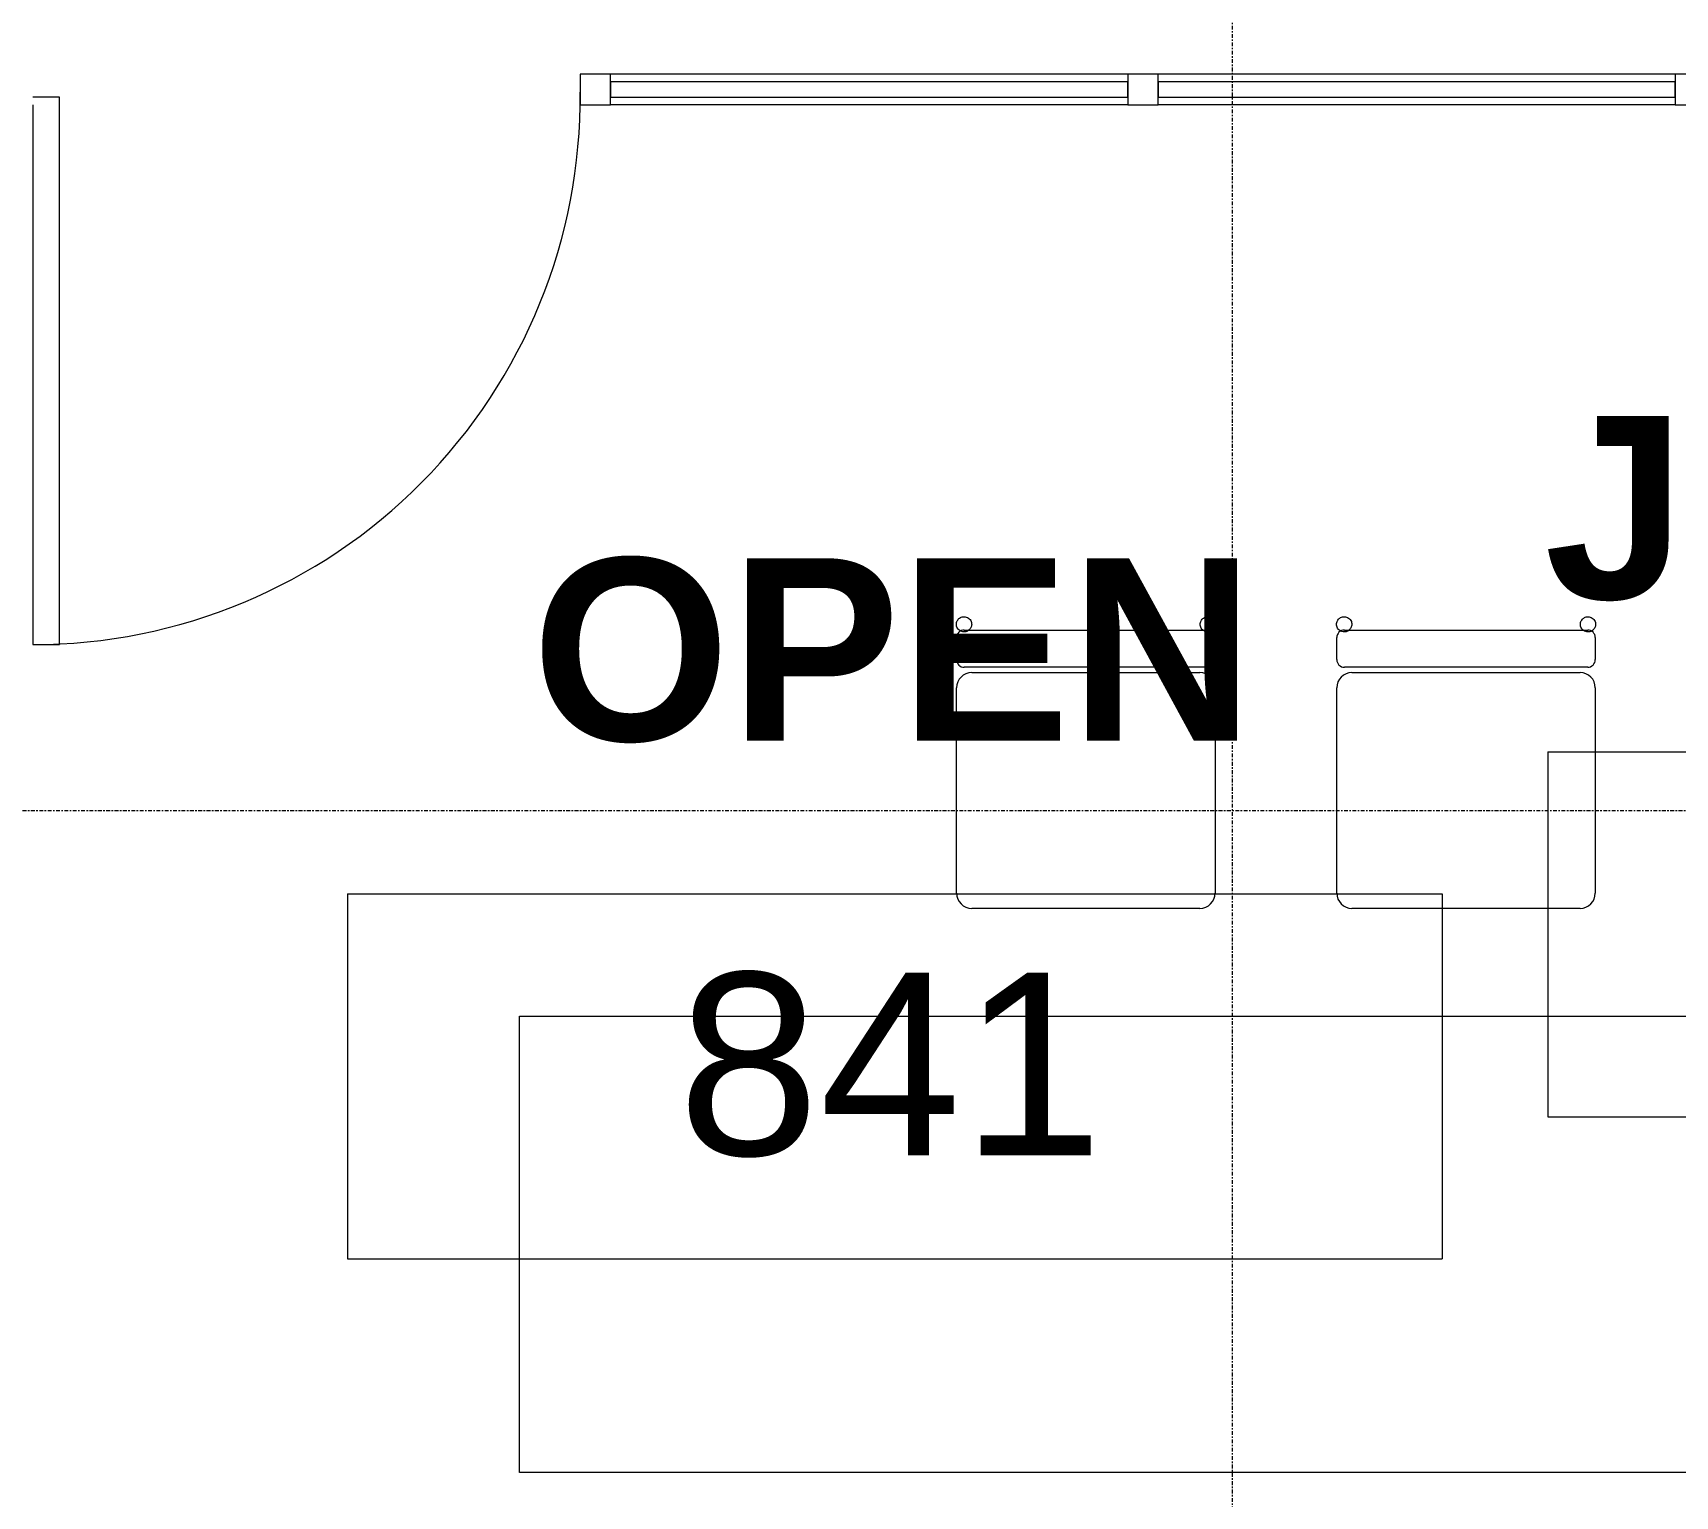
# Model space of a CAD drawing. Header units: inches. Extents: x -956 to 1409, y -1111 to 895.
# Drawn here: x 46 to 154, y -848.8 to -752.6 of the extents above; entities that cross this region are included whole.
import ezdxf

# ---------------------------------------------------------------- set-up
doc = ezdxf.new("R2010")
doc.units = ezdxf.units.IN
doc.header["$MEASUREMENT"] = 0
doc.linetypes.add('Grid Line 1_4_', pattern=[0.4375, 0.25, -0.0625, 0.0625, -0.0625])
for name, color, linetype, lineweight in [('A-AREA-IDEN', 2, 'Continuous', 9), ('A-DOOR', 31, 'Continuous', 13), ('A-GENM', 13, 'Continuous', 9), ('A-GLAZ-CURT', 52, 'Continuous', 9), ('A-GLAZ-CWMG', 51, 'Continuous', 9), ('I-FURN', 30, 'Continuous', 9), ('S-GRID', 1, 'Continuous', 9)]:
    doc.layers.add(name, color=color, linetype=linetype, lineweight=lineweight)
doc.styles.add('Arial_3', font='arial.ttf', dxfattribs={"height": 12})
doc.styles.add('Arial_B', font='arialbd.ttf', dxfattribs={"height": 12})

# ---------------------------------------------------------------- blocks, each defined once
blk = doc.blocks.new('Curtain Wall-Store Front-Sgl w swing _ Bar - Store Front Door-3130017-8TH FLOOR TELECOM UNDERFLOOR ROUTING PLAN')
at = {"layer": 'A-DOOR', "color": 133, "lineweight": 20}
for p, q in [((-16.25, -0.5), (-18, -0.5)), ((-18, -1), (-18, -36.5)), ((-16.25, -36.5), (-16.25, -0.5)), ((-18, -36.5), (-16.25, -36.5))]:
    blk.add_line(p, q, dxfattribs=at)
at = {"layer": 'A-DOOR', "color": 53, "lineweight": 9}
blk.add_arc((-18, -0.5), 36, 270, 0.5, dxfattribs=at)
blk = doc.blocks.new('System Panel - Glazed Centered-3571565-8TH FLOOR TELECOM UNDERFLOOR ROUTING PLAN')
at = {"layer": 'A-GLAZ-CURT', "color": 253, "lineweight": 13}
for p, q in [((17, 0.5), (-17, 0.5)), ((-17, 0.5), (-17, -0.5)), ((17, -0.5), (17, 0.5)), ((-17, -0.5), (17, -0.5))]:
    blk.add_line(p, q, dxfattribs=at)
blk = doc.blocks.new('Rectangular Mullion - 2_ x 2_ Office Front-3571564-8TH FLOOR TELECOM UNDERFLOOR ROUTING PLAN')
at = {"layer": 'A-GLAZ-CWMG', "color": 53}
for p, q in [((118.02, -755.31), (84.02, -755.31)), ((118.02, -757.31), (84.02, -757.31))]:
    blk.add_line(p, q, dxfattribs=at)
blk = doc.blocks.new('Rectangular Mullion - 2_ x 2_ Office Front-2125594-8TH FLOOR TELECOM UNDERFLOOR ROUTING PLAN')
at = {"layer": 'A-GLAZ-CWMG', "color": 133, "lineweight": 20}
for p, q in [((-2, 1), (0, 1)), ((-2, -1), (-2, 1)), ((0, 1), (0, -1)), ((0, -1), (-2, -1))]:
    blk.add_line(p, q, dxfattribs=at)
blk = doc.blocks.new('Rectangular Mullion - 2_ x 2_ Office Front-1475611-8TH FLOOR TELECOM UNDERFLOOR ROUTING PLAN')
at = {"layer": 'A-GLAZ-CWMG', "color": 133, "lineweight": 20}
for p, q in [((-1, 1), (1, 1)), ((-1, -1), (-1, 1)), ((1, 1), (1, -1)), ((1, -1), (-1, -1))]:
    blk.add_line(p, q, dxfattribs=at)
blk = doc.blocks.new('Generic Model Adjustable Table - Default-V72-8TH FLOOR TELECOM UNDERFLOOR ROUTING PLAN')
at = {"layer": 'A-GENM', "color": 53}
for p, q in [((-39, -15), (-39, 15)), ((-39, 15), (39, 15)), ((39, -15), (-39, -15))]:
    blk.add_line(p, q, dxfattribs=at)
blk = doc.blocks.new('Chair-Breuer - Chair-Breuer-V73-8TH FLOOR TELECOM UNDERFLOOR ROUTING PLAN')
at = {"layer": 'I-FURN', "color": 53}
for p, q in [((-8, 8.8), (8, 8.8)), ((-8.5, 6.85), (-8.5, 8.3)), ((8.5, 8.3), (8.5, 6.85)), ((8, 6.35), (-8, 6.35)), ((-7.5, 6), (7.5, 6)), ((-8.5, -8.5), (-8.5, 5)), ((8.5, 5), (8.5, -8.5)), ((7.5, -9.5), (-7.5, -9.5))]:
    blk.add_line(p, q, dxfattribs=at)
for centre, radius, start, end in [((-8, 8.3), 0.5, 90, 180), ((8, 8.3), 0.5, 360, 90), ((-8, 6.85), 0.5, 180, 270), ((8, 6.85), 0.5, 270, 360), ((-7.5, 5), 1, 90, 180), ((7.5, 5), 1, 0, 90), ((-7.5, -8.5), 1, 180, 270), ((7.5, -8.5), 1, 270, 0)]:
    blk.add_arc(centre, radius, start, end, dxfattribs=at)
for points in [[(-8.01, 8.68), (-8.06, 8.68), (-8.16, 8.69), (-8.3, 8.76), (-8.41, 8.86), (-8.5, 9.02), (-8.53, 9.24), (-8.45, 9.43), (-8.35, 9.55), (-8.25, 9.62), (-8.13, 9.66), (-8.05, 9.67), (-8.01, 9.67)], [(-8.01, 9.67), (-7.96, 9.67), (-7.86, 9.66), (-7.72, 9.59), (-7.61, 9.49), (-7.52, 9.33), (-7.49, 9.11), (-7.57, 8.92), (-7.68, 8.8), (-7.78, 8.73), (-7.89, 8.68), (-7.97, 8.68), (-8.01, 8.68)], [(8.02, 8.68), (7.97, 8.68), (7.87, 8.69), (7.73, 8.76), (7.62, 8.86), (7.53, 9.02), (7.5, 9.24), (7.58, 9.43), (7.69, 9.55), (7.79, 9.62), (7.9, 9.66), (7.98, 9.67), (8.02, 9.67)], [(8.02, 9.67), (8.07, 9.67), (8.17, 9.66), (8.31, 9.59), (8.42, 9.49), (8.51, 9.33), (8.54, 9.11), (8.46, 8.92), (8.36, 8.8), (8.26, 8.73), (8.14, 8.68), (8.06, 8.68), (8.02, 8.68)]]:
    blk.add_open_spline(points, degree=3, knots=[-1, -1, -1, -1, -0.903846, -0.807692, -0.711538, -0.615385, -0.461538, -0.307692, -0.230769, -0.153846, -0.076923, 0, 0, 0, 0], dxfattribs=at)
blk = doc.blocks.new('18433_1 - AEO NY - CENTRAL_rvt-1-8TH FLOOR TELECOM UNDERFLOOR ROUTING PLAN')
at = {"layer": 'S-GRID', "linetype": 'Grid Line 1_4_'}
for p, q in [((124.9, -529.37), (124.9, -1087.29)), ((444.9, -803.74), (-904.42, -803.74))]:
    blk.add_line(p, q, dxfattribs=at)
at = {"color": 53, "lineweight": 9, "extrusion": (0, 0, -1), "rotation": 180}
for name, p in [('Rectangular Mullion - 2_ x 2_ Office Front-1475611-8TH FLOOR TELECOM UNDERFLOOR ROUTING PLAN', (-83.02, -756.31)), ('Rectangular Mullion - 2_ x 2_ Office Front-1475611-8TH FLOOR TELECOM UNDERFLOOR ROUTING PLAN', (-119.02, -756.31)), ('Rectangular Mullion - 2_ x 2_ Office Front-2125594-8TH FLOOR TELECOM UNDERFLOOR ROUTING PLAN', (-156.02, -756.31))]:
    blk.add_blockref(name, p, dxfattribs=at)
at = {"color": 53, "lineweight": 9}
for name, p in [('Rectangular Mullion - 2_ x 2_ Office Front-3571564-8TH FLOOR TELECOM UNDERFLOOR ROUTING PLAN', (0, 0)), ('System Panel - Glazed Centered-3571565-8TH FLOOR TELECOM UNDERFLOOR ROUTING PLAN', (101.02, -756.31)), ('Rectangular Mullion - 2_ x 2_ Office Front-3571564-8TH FLOOR TELECOM UNDERFLOOR ROUTING PLAN', (36, 0)), ('System Panel - Glazed Centered-3571565-8TH FLOOR TELECOM UNDERFLOOR ROUTING PLAN', (137.02, -756.31)), ('Curtain Wall-Store Front-Sgl w swing _ Bar - Store Front Door-3130017-8TH FLOOR TELECOM UNDERFLOOR ROUTING PLAN', (64.02, -756.31)), ('Chair-Breuer - Chair-Breuer-V73-8TH FLOOR TELECOM UNDERFLOOR ROUTING PLAN', (115.27, -800.65)), ('Chair-Breuer - Chair-Breuer-V73-8TH FLOOR TELECOM UNDERFLOOR ROUTING PLAN', (140.27, -800.65)), ('Generic Model Adjustable Table - Default-V72-8TH FLOOR TELECOM UNDERFLOOR ROUTING PLAN', (117.02, -832.24))]:
    blk.add_blockref(name, p, dxfattribs=at)
blk = doc.blocks.new('Room Tag - Room Tag-84095-8TH FLOOR TELECOM UNDERFLOOR ROUTING PLAN')
at = {"layer": 'A-AREA-IDEN'}
for p, q in [((-0.375, -0.0625), (-0.375, -0.3125)), ((-0.375, -0.0625), (0.375, -0.0625)), ((0.375, -0.0625), (0.375, -0.3125)), ((-0.375, -0.3125), (0.375, -0.3125))]:
    blk.add_line(p, q, dxfattribs=at)

msp = doc.modelspace()

# ---------------------------------------------------------------- block references
at = {"lineweight": 5}
msp.add_blockref('18433_1 - AEO NY - CENTRAL_rvt-1-8TH FLOOR TELECOM UNDERFLOOR ROUTING PLAN', (0, 0), dxfattribs=at)

# ---------------------------------------------------------------- next in the draw order: block references
at = {"layer": 'A-AREA-IDEN', "xscale": 95.99999999999994, "yscale": 95.99999999999994, "zscale": 95.99999999999994}
for p in [(181.64, -793.86), (102.71, -803.2)]:
    msp.add_blockref('Room Tag - Room Tag-84095-8TH FLOOR TELECOM UNDERFLOOR ROUTING PLAN', p, dxfattribs=at)

# ---------------------------------------------------------------- next in the draw order: texts
at = {"layer": 'A-AREA-IDEN', "char_height": 12, "attachment_point": 1}
for s, insert, width, style in [('JANITOR', (145.41, -777.79), 87.567, 'Arial_B'), ('OPEN', (78.83, -787.13), 57.57, 'Arial_B'), ('841', (88.43, -814.38), 33.633, 'Arial_3')]:
    msp.add_mtext(s, dxfattribs=dict(at, insert=insert, width=width, style=style))

doc.saveas('drawing.dxf')
